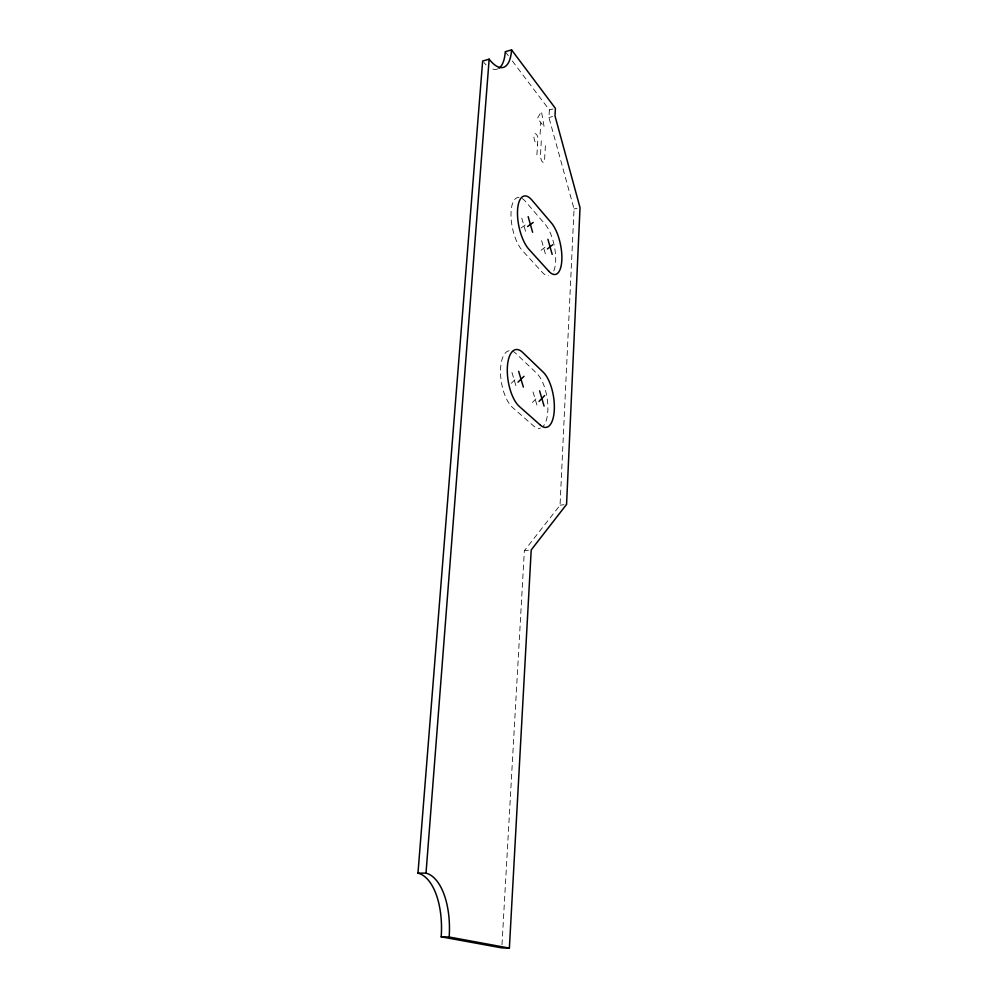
<?xml version="1.0" encoding="UTF-8"?>
<svg xmlns="http://www.w3.org/2000/svg" width="998" height="998" viewBox="0 0 998 998"><rect width="100%" height="100%" fill="white"/><g stroke="black" fill="none" stroke-linecap="round" stroke-linejoin="round"><path stroke-width="0.75" stroke-dasharray="4.99 3.74" d="M501.994 944.782L524.362 550.671L560.053 505.188L574.05 208.969L548.937 117.49L549.362 109.942L509.978 57.884M545.395 145.77L544.559 160.291A4.828 1.809 77.3 0 1 542.276 161.726A4.828 1.809 77.3 0 1 540.467 155.189L541.315 140.606M540.118 134.181L540.804 122.617L537.448 118.288L541.465 111.564L544.135 126.908L541.041 122.916M536.912 154.852L537.885 138.572A2.632 0.986 76.9 0 0 536.887 135.004L536.537 134.555A5.427 2.033 76.9 0 0 533.955 136.065A5.427 2.033 76.9 0 0 536.001 143.425L537.248 144.972M532.433 402.493L538.122 396.593M511.275 383.307L517.338 377.431M541.078 250.298L546.43 246.094M521.143 227.956L526.832 223.851M549.362 109.942L552.992 109.007M548.937 117.49L552.568 116.554M574.05 208.969L577.044 208.295M560.053 505.188L563.957 504.701M524.362 550.671L528.466 550.222M505.287 51.684L509.042 56.649M511.962 372.479L516.677 388.197M533.032 391.902L537.535 407.134M521.767 218.113L526.22 233.657M541.627 240.643L545.906 255.7M486.126 64.882A45.546 17.315 74.9 0 1 483.793 62.4M497.74 68.887A45.546 17.315 74.9 0 1 490.679 68.251M509.042 350.772A30.002 12.812 80.5 0 0 500.622 375.423A30.002 12.812 80.5 0 0 512.623 407.558L533.793 426.146A29.179 12.138 80.9 0 0 540.367 428.179M512.473 351.196A30.002 12.812 80.5 0 1 516.003 353.579L536.762 373.327A29.179 12.138 80.9 0 1 547.403 400.198A29.179 12.138 80.9 0 1 543.199 426.283M518.972 197.429A28.954 11.527 78 0 0 511.113 218.362A28.954 11.527 78 0 0 522.441 250.648L542.413 272.454A28.131 10.966 78.5 0 0 548.613 275.797M522.204 198.552A28.954 11.527 78 0 1 525.522 201.521L545.108 224.276A28.131 10.966 78.5 0 1 553.428 271.743"/><path stroke-width="1.5" d="M511.587 49.9A45.646 17.178 74.9 0 1 489.145 59.181L482.645 61.015L417.975 873.138A59.83 29.117 -87.2 0 1 441.191 936.823L501.807 947.888L509.379 948.1L531.21 549.923L566.565 504.377L580.025 207.621L555 115.93L555.412 108.383L511.587 49.9L505.287 51.684A45.546 17.315 74.9 0 1 498.938 68.226M509.379 948.1L449.162 937.022A59.992 28.93 -87.4 0 0 426.009 873.15L489.145 59.181M539.007 401.446L544.646 395.532M517.999 382.172L524 376.308M547.378 248.964L552.692 244.76M527.568 226.534L533.206 222.442M417.975 873.138L426.009 873.15M441.191 936.823L449.162 937.022M518.661 371.331L523.351 387.087M539.594 390.829L544.085 406.099M528.167 216.666L532.62 232.26M547.914 239.283L552.181 254.39M540.405 425.148L519.359 406.485A30.077 12.712 80.5 0 1 507.383 366.865A30.077 12.712 80.5 0 1 522.64 352.406L543.261 372.217A29.241 12.038 80.9 0 1 554.289 410.19A29.241 12.038 80.9 0 1 540.405 425.148M548.738 271.169L528.89 249.263A29.017 11.427 78 0 1 517.563 210.067A29.017 11.427 78 0 1 531.884 200.062L551.345 222.891A28.194 10.878 78.6 0 1 561.812 260.441A28.194 10.878 78.6 0 1 548.738 271.169"/></g></svg>
